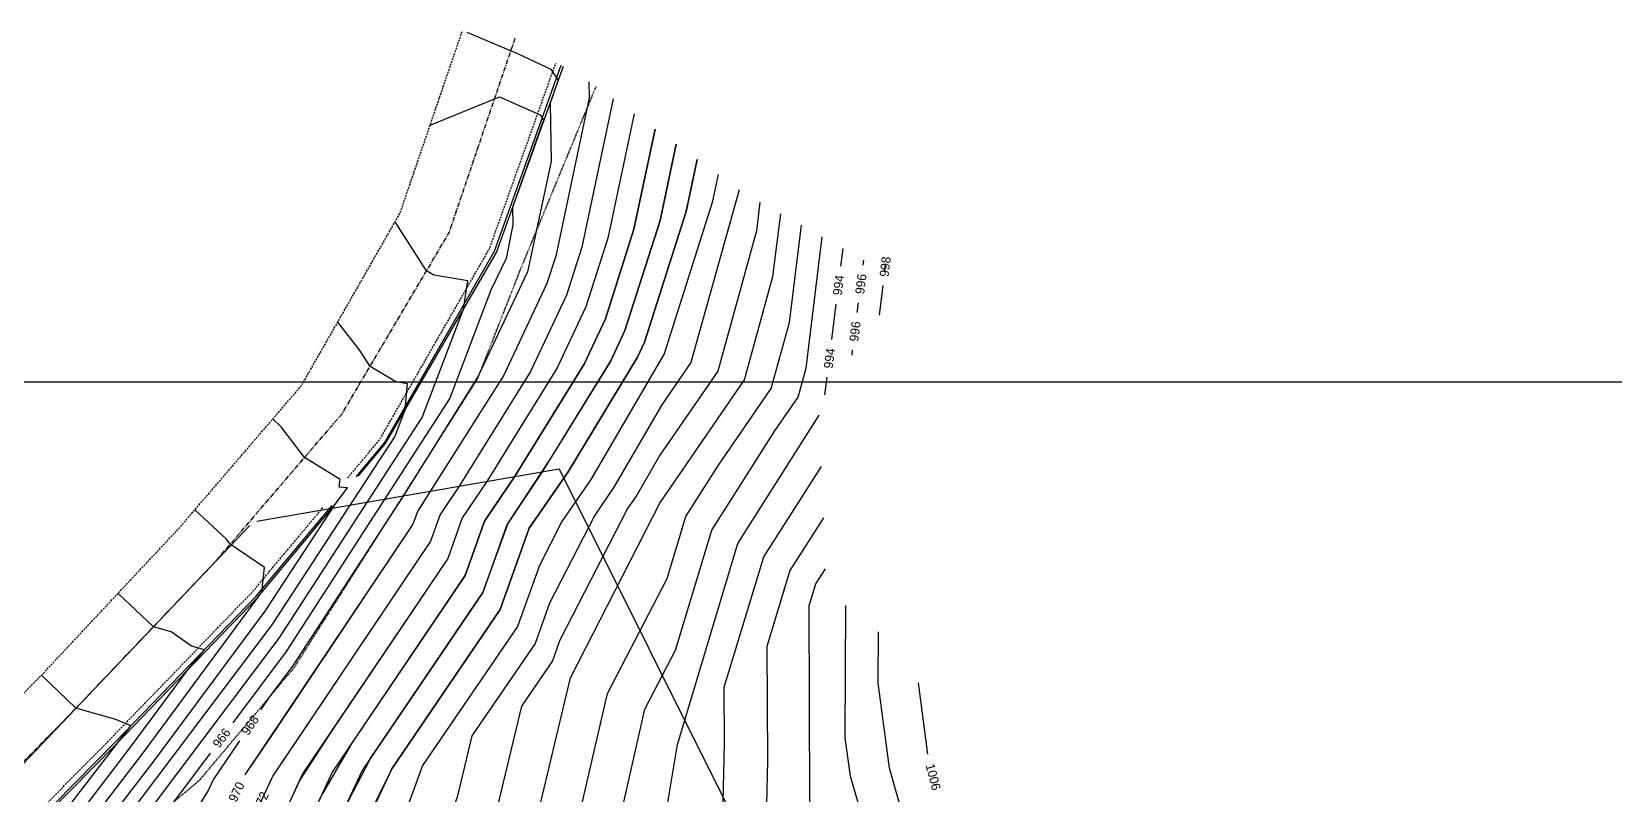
# Model space of a CAD drawing. Header units: inches. Extents: x 798 to 1921, y 392 to 1318.
# Drawn here: x 1027.8 to 1447, y 1116.3 to 1318.4 of the extents above; entities that cross this region are included whole.
import ezdxf
from ezdxf.enums import TextEntityAlignment as Align

# ---------------------------------------------------------------- set-up
doc = ezdxf.new("R2010")
doc.units = ezdxf.units.IN
doc.header["$MEASUREMENT"] = 0
for name, pattern in [('CENTER', [2, 1.25, -0.25, 0.25, -0.25]), ('DASHED', [0.75, 0.5, -0.25]), ('DASHED2', [0.375, 0.25, -0.125])]:
    doc.linetypes.add(name, pattern=pattern)
for name, color, linetype in [('BOUNDARY', 6, 'Continuous'), ('CENTERLINE', 7, 'CENTER'), ('CTEXT', 251, 'Continuous'), ('CTR', 251, 'Continuous'), ('CTRINDEX', 7, 'Continuous'), ('EP', 7, 'DASHED'), ('FLOWLINE', 1, 'Continuous'), ('Rebar', 5, 'Continuous'), ('TBC', 7, 'Continuous'), ('TOPS', 1, 'DASHED2')]:
    doc.layers.add(name, color=color, linetype=linetype)
doc.styles.add('ROMANC', font='txt')

msp = doc.modelspace()

# ---------------------------------------------------------------- linework, layer by layer
at = {"layer": 'BOUNDARY'}
for p, q in [((1125.234, 1195.243), (1167.562, 1202.584)), ((1167.562, 1202.584), (1350.663, 835.652)), ((1087.501, 1188.699), (1125.234, 1195.243)), ((957.524, 1052.974), (1085.629, 1187.539))]:
    msp.add_line(p, q, dxfattribs=at)
at = {"layer": 'CENTERLINE', "flags": 128}
msp.add_lwpolyline([(826.757, 489.788), (839.815, 546.667), (847.726, 596.403), (854.564, 649.46), (860.055, 713.178), (863.565, 765.577), (867.098, 814.208), (870.635, 867.286), (881.665, 930.929), (889.646, 958.989), (897.906, 973.964), (924.163, 1015.747), (962.281, 1060.133), (997.501, 1096.335), (1039.899, 1139.505), (1076.512, 1178.056), (1110.05, 1217.188), (1138.415, 1265.252), (1155.94, 1316.876)], dxfattribs=at)
at = {"layer": 'CTR'}
for p, q in [((1101.831, 1136.331), (1093.467, 1123.879)), ((1107.053, 1132.827), (1098.895, 1120.26)), ((1112.267, 1129.327), (1104.739, 1116.405)), ((1117.448, 1125.798), (1110.565, 1112.511))]:
    msp.add_line(p, q, dxfattribs=at)
for points, elevation in [([(1143.088, 1318.291), (1156.531, 1312.64), (1165.33, 1308.485), (1167.258, 1305.552), (1165.103, 1299.462), (1165.38, 1284.05), (1159.129, 1254.829), (1146.018, 1226.932), (1126.061, 1195.073), (1097.052, 1150.588), (1090.53, 1141.815), (1088.519, 1138.849)], 968), ([(1133.359, 1293.662), (1151.724, 1301.154), (1162.522, 1296.407), (1163.397, 1295.076), (1155.2, 1271.917), (1155.284, 1267.248), (1153.463, 1258.339), (1149.418, 1249.945), (1138.547, 1221.295), (1095.21, 1154.157), (1081.137, 1135.322)], 966), ([(1181.867, 1300.663), (1173.515, 1261.333), (1169.456, 1248.604), (1159.967, 1228.391), (1141.006, 1197.984), (1135.979, 1190.53), (1133.433, 1183.384), (1091.725, 1121.286), (1090.632, 1118.952)], 972), ([(1187.42, 1296.639), (1180.425, 1263.7), (1174.62, 1245.492), (1167.037, 1229.339), (1148.35, 1199.249), (1141.879, 1189.61), (1138.05, 1178.867), (1099.589, 1121.741), (1097.167, 1116.573)], 974), ([(1192.974, 1292.616), (1187.336, 1266.066), (1179.784, 1242.379), (1174.107, 1230.286), (1155.695, 1200.513), (1147.779, 1188.691), (1142.668, 1174.35), (1107.452, 1122.196), (1103.78, 1114.359)], 976), ([(1112.267, 1129.327), (1142.668, 1174.35), (1147.779, 1188.691), (1155.695, 1200.513), (1174.107, 1230.286), (1179.784, 1242.379), (1187.336, 1266.066), (1192.974, 1292.616)], 976), ([(1198.527, 1288.592), (1194.246, 1268.433), (1184.947, 1239.267), (1181.176, 1231.234), (1163.039, 1201.778), (1153.679, 1187.772), (1147.286, 1169.833), (1115.315, 1122.651), (1110.195, 1111.722)], 978), ([(1117.448, 1125.798), (1147.286, 1169.833), (1153.994, 1188.225), (1165.191, 1205.201), (1181.176, 1231.234), (1184.947, 1239.267), (1194.246, 1268.433), (1198.527, 1288.592)], 978), ([(1209.634, 1280.545), (1208.067, 1273.166), (1195.317, 1233.06), (1175.957, 1199.739), (1168.252, 1188.596), (1162.277, 1176.951), (1156.522, 1160.799), (1131.317, 1123.952), (1125.001, 1106.509)], 982), ([(1215.188, 1276.521), (1202.412, 1230.768), (1194.675, 1219.509), (1182.021, 1197.7), (1176.941, 1190.353), (1164.959, 1167.001), (1161.139, 1156.282), (1144.413, 1131.83), (1140.536, 1115.607), (1135.889, 1102.857)], 984), ([(1220.696, 1273.289), (1219.752, 1265.644), (1209.507, 1228.476), (1194.199, 1206.198), (1188.084, 1195.66), (1185.63, 1192.11), (1167.641, 1157.051), (1165.757, 1151.765), (1157.509, 1139.707), (1149.949, 1108.074), (1146.895, 1099.695)], 986), ([(1158.125, 1097.147), (1159.362, 1100.542), (1170.517, 1147.258), (1194.201, 1193.521), (1216.603, 1226.184), (1224.135, 1253.512), (1226.197, 1270.201)], 988), ([(1052.891, 1103.852), (1093.368, 1157.726), (1131.27, 1216.17), (1142.163, 1244.877), (1143.351, 1252.4), (1134.373, 1253.902), (1132.411, 1255.078), (1124.082, 1268.058)], 964), ([(1183.166, 1107.607), (1190.212, 1138.932), (1198.296, 1154.583), (1207.97, 1186.379), (1224.672, 1212.693), (1230.793, 1221.6), (1232.901, 1229.246), (1237.198, 1264.025)], 992), ([(1242.119, 1256.248), (1242.699, 1260.937)], 994), ([(1248.041, 1256.571), (1248.199, 1257.849)], 996), ([(1253.7, 1254.761), (1253.963, 1256.895)], 998), ([(1253.255, 1251.158), (1252.282, 1243.288)], 998), ([(1239.724, 1236.866), (1240.883, 1246.244)], 994), ([(1246.489, 1244.012), (1246.805, 1246.567)], 996), ([(1035.211, 1084.527), (1039.592, 1092.392), (1091.527, 1161.295), (1123.994, 1211.046), (1126.718, 1218.225), (1127.387, 1225.129), (1124.31, 1225.644), (1117.462, 1229.747), (1114.859, 1233.849), (1108.892, 1241.465)], 962), ([(1245.095, 1232.731), (1245.253, 1234.008)], 996), ([(1237.909, 1222.173), (1238.488, 1226.862)], 994), ([(1190.716, 1080.764), (1198.903, 1129.565), (1214.854, 1182.808), (1236.425, 1216.791)], 994), ([(1205.947, 1078.604), (1210.768, 1106.333), (1211.34, 1130.016), (1211.243, 1144.738), (1221.739, 1179.236), (1236.959, 1203.214)], 996), ([(1141.519, 1198.807), (1141.006, 1197.984), (1135.979, 1190.53), (1133.433, 1183.384), (1101.831, 1136.331)], 972), ([(995.877, 1049.108), (1022.863, 1082.33), (1056.91, 1126.697), (1088.792, 1169.882), (1089.513, 1176.475), (1080.436, 1182.634), (1079.409, 1183.981), (1071.07, 1191.754)], 958), ([(1143.962, 1192.713), (1141.879, 1189.61), (1138.05, 1178.867), (1107.053, 1132.827)], 974), ([(1237.492, 1189.638), (1228.624, 1175.665), (1222.507, 1155.562), (1222.709, 1125.226), (1221.876, 1090.797), (1223.102, 1083.171), (1222.588, 1077.732)], 998), ([(982.329, 1034.671), (989.698, 1046.904), (996.398, 1055.59), (1019.192, 1083.404), (1053.506, 1128.137), (1069.472, 1149.679), (1073.587, 1154.651), (1070.144, 1155.646), (1064.795, 1159.43), (1060.075, 1160.749), (1050.706, 1169.591)], 956), ([(1254.93, 1083.584), (1254.278, 1087.643), (1244.637, 1121.187), (1243.305, 1131.322), (1243.449, 1166.425)], 1002), ([(1263.079, 1094.971), (1255.006, 1123.244), (1252.028, 1145.901), (1252.084, 1159.378)], 1004), ([(966.728, 1017.376), (980.411, 1038.014), (986.243, 1047.696), (1000.12, 1065.687), (1015.52, 1084.478), (1054.123, 1134.492), (1050.161, 1136.167), (1039.547, 1139.147), (1030.409, 1147.914)], 954), ([(1265.151, 1127.009), (1262.672, 1145.873)], 1006), ([(1082.864, 1130.505), (1075.999, 1120.375), (1074.588, 1117.364), (1068.399, 1107.394), (1045.604, 1066.474), (1026.758, 1035.839)], 968), ([(1075.103, 1127.247), (1065.43, 1114.302), (1040.841, 1070.16), (1026.689, 1047.155), (1015.62, 1031.616), (1007.993, 1019.07), (1006.704, 1012.336), (1005.997, 989.428), (1009.837, 952.215), (1009.829, 933.62), (1013.738, 924.407), (1022.292, 914.391), (1037.061, 899.082), (1051.17, 885.74), (1061.589, 880.588), (1067.478, 877.102), (1073.28, 877.45), (1072.49, 869.393), (1090.396, 862.251), (1105.362, 858.559), (1130.567, 861.311), (1156.927, 862.372), (1182.787, 865.169), (1190.381, 867.509)], 966), ([(1093.467, 1123.879), (1091.725, 1121.286), (1084.246, 1105.32)], 972), ([(1098.895, 1120.26), (1089.075, 1099.298)], 974), ([(1093.904, 1093.276), (1104.739, 1116.405)], 976)]:
    msp.add_lwpolyline(points, dxfattribs=dict(at, elevation=elevation))
at = {"layer": 'CTRINDEX'}
for p, q in [((1096.603, 1139.84), (1088.252, 1127.38)), ((1122.748, 1122.188), (1117.091, 1110.743))]:
    msp.add_line(p, q, dxfattribs=at)
for points, elevation in [([(1175.4, 1305.135), (1175.477, 1300.852), (1166.604, 1258.967), (1164.293, 1251.717), (1152.897, 1227.443), (1130.079, 1191.449), (1128.815, 1187.901), (1084.313, 1121.504)], 970), ([(1204.081, 1284.569), (1201.157, 1270.799), (1190.111, 1236.154), (1188.246, 1232.182), (1169.894, 1201.779), (1159.58, 1186.855), (1151.904, 1165.316), (1123.178, 1123.106), (1116.774, 1109.435)], 980), ([(1122.748, 1122.188), (1123.178, 1123.106), (1151.904, 1165.316), (1159.58, 1186.855), (1169.894, 1201.779), (1188.246, 1232.182), (1190.111, 1236.154), (1201.157, 1270.799), (1204.081, 1284.569)], 980), ([(1170.629, 1101.021), (1180.364, 1143.095), (1196.096, 1173.551), (1201.085, 1189.95), (1209.7, 1203.521), (1223.698, 1223.892), (1228.518, 1241.379), (1231.698, 1267.113)], 990), ([(1016.844, 1067.585), (1026.551, 1081.217), (1060.313, 1125.256), (1089.685, 1164.863), (1108.459, 1193.557), (1111.477, 1197.569), (1109.279, 1197.697), (1109.499, 1199.763), (1100.124, 1205.606), (1093.945, 1213.712), (1091.693, 1215.81)], 960), ([(1131.573, 1193.805), (1130.079, 1191.449), (1128.815, 1187.901), (1096.603, 1139.84)], 970), ([(1239.646, 1075.96), (1239.781, 1078.625), (1233.943, 1114.922), (1233.772, 1166.387), (1235.508, 1172.094), (1238.026, 1176.061)], 1000), ([(1088.252, 1127.38), (1085.851, 1123.799)], 970)]:
    msp.add_lwpolyline(points, dxfattribs=dict(at, elevation=elevation))
at = {"layer": 'EP', "flags": 128}
for points in [[(815.366, 494.188), (825.833, 546.608), (834.212, 598.375), (840.473, 650.89), (847.183, 713.991), (850.675, 766.998), (853.907, 814.538), (857.897, 868.533), (868.588, 933.62), (886.027, 980.441), (913.363, 1022.139), (952.6, 1068.044), (989.064, 1105.603), (1030.724, 1148.237), (1066.963, 1186.965), (1099.321, 1224.707), (1125.398, 1270.364), (1141.823, 1318.431)], [(1111.468, 1200.119), (1119.992, 1210.322), (1149.047, 1260.864), (1166.628, 1310.048)], [(865.837, 612.877), (870.546, 658.541), (875.183, 712.044), (878.33, 764.632), (881.797, 815.299), (883.182, 866.269), (893.641, 927.815), (909.862, 970.164), (935.359, 1009.999), (971.682, 1051.993), (1006.201, 1087.959), (1048.725, 1131.061), (1086.207, 1169.881), (1105.094, 1192.489)]]:
    msp.add_lwpolyline(points, dxfattribs=at)
at = {"layer": 'FLOWLINE'}
for points in [[(1113.754, 1200.516), (1121.227, 1209.461), (1150.415, 1260.233), (1168.04, 1309.543)], [(867.329, 612.723), (872.039, 658.399), (876.679, 711.934), (879.827, 764.536), (883.296, 815.227), (884.679, 866.122), (895.095, 927.417), (911.208, 969.485), (936.564, 1009.1), (972.791, 1050.982), (1007.276, 1086.913), (1049.799, 1130.014), (1087.323, 1168.877), (1107.38, 1192.886)]]:
    msp.add_lwpolyline(points, dxfattribs=at)
at = {"layer": 'Rebar'}
msp.add_line((824.897, 1225.601), (1731.564, 1225.601), dxfattribs=at)
at = {"layer": 'TBC'}
for points in [[(1114.321, 1200.614), (1121.567, 1209.337), (1150.896, 1259.946), (1168.635, 1309.289)], [(867.796, 612.813), (872.455, 658.347), (877.297, 711.813), (880.381, 764.396), (883.849, 815.097), (885.408, 866.277), (895.684, 927.017), (911.669, 969.309), (937.116, 1008.758), (973.207, 1050.685), (1007.873, 1086.715), (1050.088, 1129.584), (1087.745, 1168.622), (1107.989, 1192.991)]]:
    msp.add_lwpolyline(points, dxfattribs=at)
at = {"layer": 'TOPS'}
msp.add_lwpolyline([(902.934, 923.57), (922.33, 964.005), (992.923, 1046.165), (1026.479, 1081.273), (1072.343, 1120.164), (1097.374, 1149.964), (1124.26, 1192.356), (1145.956, 1226.512), (1157.459, 1255.835), (1177.336, 1303.946)], dxfattribs=at)

# ---------------------------------------------------------------- texts
at = {"layer": 'CTEXT', "style": 'ROMANC'}
for s, rotation, p in [('998', 82.95567, (1253.873, 1256.16, 998)), ('994', 82.95567, (1241.501, 1251.246, 994)), ('996', 82.95567, (1247.423, 1251.569, 996)), ('996', 82.95567, (1245.871, 1239.01, 996)), ('994', 82.95567, (1239.106, 1231.864, 994)), ('968', 55.87244, (1085.692, 1134.677, 968)), ('966', 53.23279, (1078.12, 1131.285, 966)), ('1006', 284.57208, (1266.599, 1120.952, 1006)), ('970', 64.19786, (1082.068, 1117.001, 970)), ('972', 64.89784, (1088.494, 1114.388, 972))]:
    msp.add_text(s, height=2.4, rotation=rotation, dxfattribs=at).set_placement(p, align=Align.MIDDLE_CENTER)

doc.saveas('drawing.dxf')
